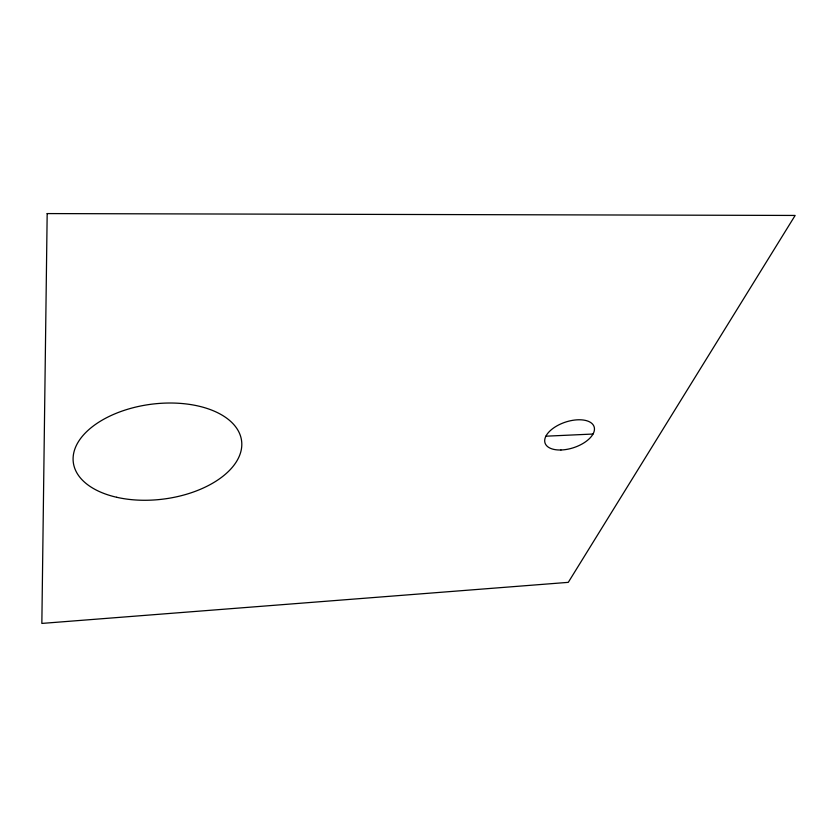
<?xml version="1.0" encoding="UTF-8"?>
<svg xmlns="http://www.w3.org/2000/svg" width="837" height="837" viewBox="0 0 837 837"><rect width="100%" height="100%" fill="white"/><g stroke="black" fill="none" stroke-linecap="round" stroke-linejoin="round"><path stroke-width="1.26" d="M545.902 436.192L593.025 434.037M47.175 213.581L41.85 623.419L568.281 582.353L795.15 215.444L47.175 213.581M116.709 497.283A84.819 47.803 -7.3 0 0 241.788 443.338A84.819 47.803 -7.3 0 0 113.853 414.284A84.819 47.803 -7.3 0 0 116.709 497.283M560.947 449.992A25.842 13.413 -18.4 0 0 594.113 426.776A25.842 13.413 -18.4 0 0 553.686 427.916A25.842 13.413 -18.4 0 0 560.947 449.992"/></g></svg>
